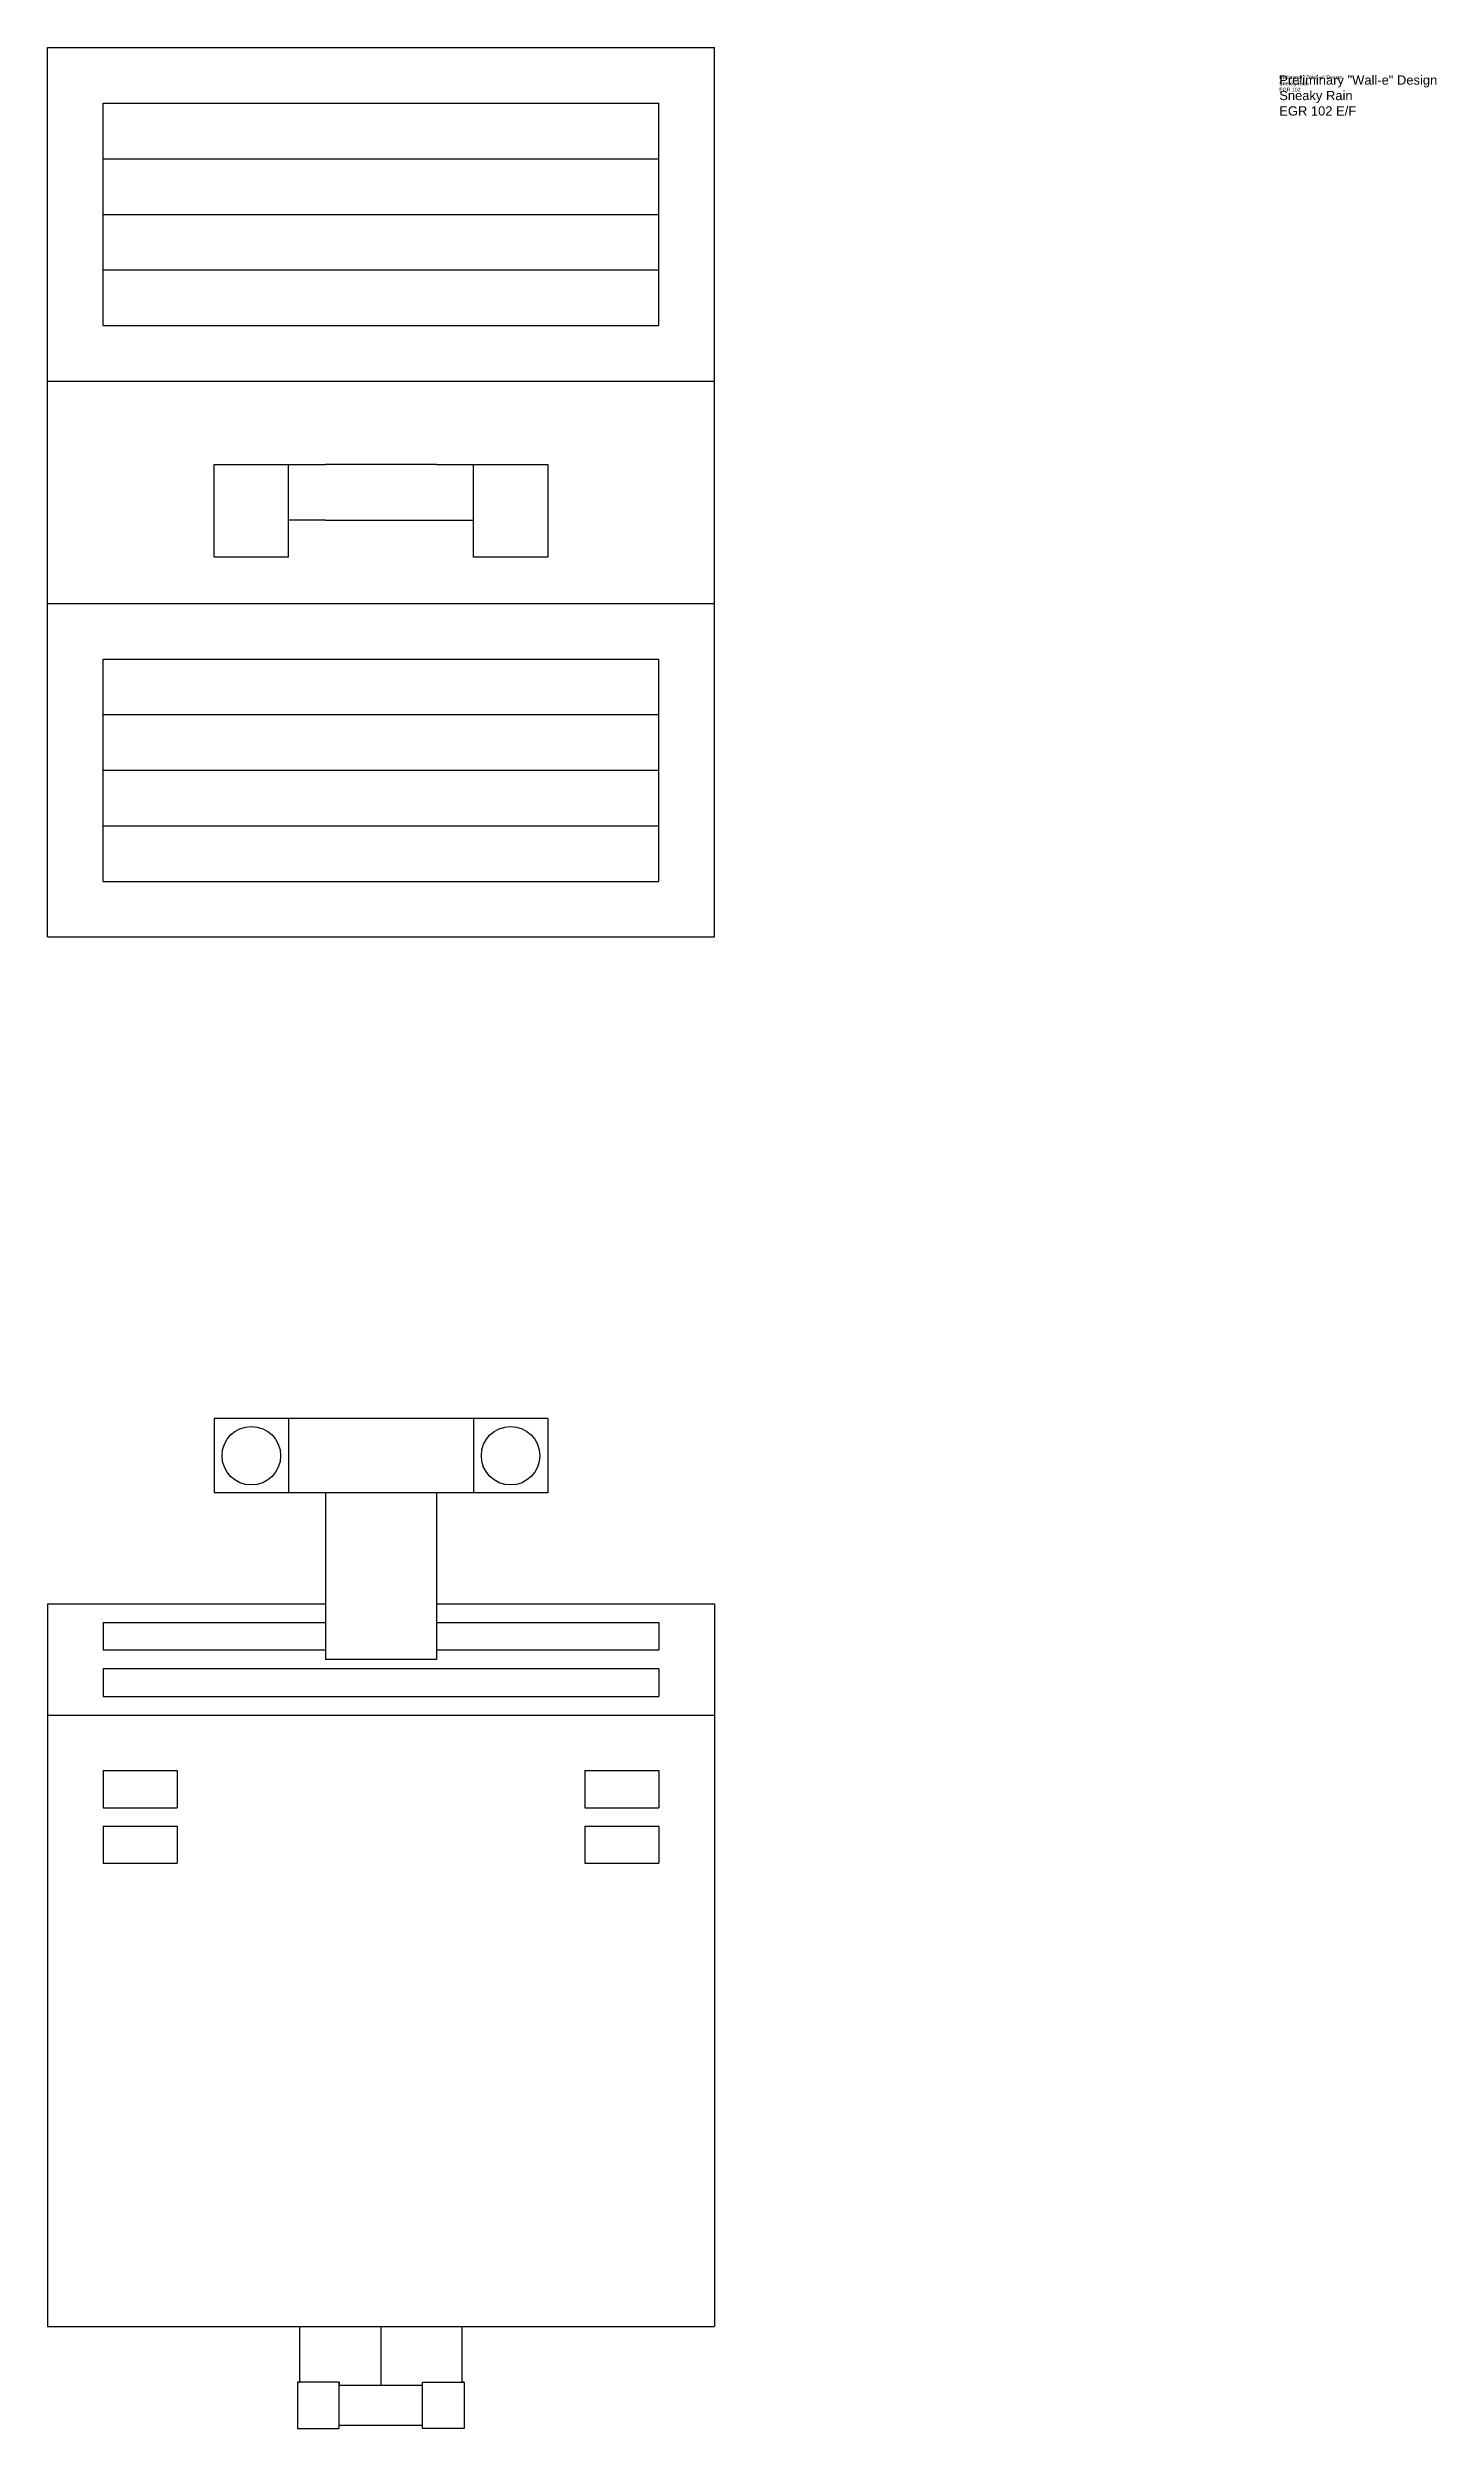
# Model space of a CAD drawing. Header units: inches. Extents: x 8 to 216, y -37 to 92.
# Drawn here: x 8 to 83, y -37 to 91.5 of the extents above; entities that cross this region are included whole.
import ezdxf

# ---------------------------------------------------------------- set-up
doc = ezdxf.new("R2010")
doc.units = ezdxf.units.IN
doc.header["$LTSCALE"] = 8
doc.header["$MEASUREMENT"] = 0
doc.styles.get("Standard").update_dxf_attribs({"font": 'Arial Regular.ttf'})

msp = doc.modelspace()

# ---------------------------------------------------------------- linework, layer by layer
for p, q in [((8, 43.5), (8, 91.5)), ((8, 91.5), (44, 91.5)), ((44, 43.5), (44, 91.5)), ((11, 88.5), (41, 88.5)), ((11, 76.5), (11, 88.5)), ((41, 76.5), (41, 88.5)), ((11, 85.5), (41, 85.5)), ((11, 82.5), (41, 82.5)), ((11, 79.5), (41, 79.5)), ((11, 76.5), (41, 76.5)), ((8, 73.5), (44, 73.5)), ((17, 66), (17, 69)), ((17, 69), (23, 69)), ((18, 69), (23, 69)), ((21, 64), (21, 69)), ((29, 69), (23, 69)), ((29, 69), (32, 69)), ((31, 64), (31, 69)), ((32, 69), (35, 69)), ((35, 69), (35, 66)), ((17, 64), (17, 66)), ((23, 66), (21, 66)), ((23, 66), (29, 66)), ((29, 66), (31, 66)), ((35, 66), (35, 64)), ((21, 64), (17, 64)), ((35, 64), (31, 64)), ((8, 61.5), (44, 61.5)), ((11, 58.5), (41, 58.5)), ((11, 46.5), (11, 58.5)), ((41, 46.5), (41, 58.5)), ((11, 55.5), (41, 55.5)), ((11, 52.5), (41, 52.5)), ((11, 49.5), (41, 49.5)), ((11, 46.5), (41, 46.5)), ((8, 43.5), (44, 43.5)), ((17, 17.5), (17, 13.5)), ((35, 17.5), (17, 17.5)), ((21, 17.5), (21, 13.5)), ((31, 17.5), (31, 13.5)), ((35, 17.5), (35, 13.5)), ((35, 13.5), (17, 13.5)), ((23, 13.5), (23, 4.5)), ((29, 13.5), (29, 4.5)), ((8, 7.5), (23, 7.5)), ((8, 7.5), (8, -31.5)), ((11, 6.5), (11, 5)), ((11, 6.5), (23, 6.5)), ((29, 7.5), (44, 7.5)), ((29, 6.5), (41, 6.5)), ((41, 6.5), (41, 5)), ((44, 7.5), (44, -31.5)), ((23, 5), (11, 5)), ((41, 4), (11, 4)), ((11, 4), (11, 2.5)), ((29, 4.5), (23, 4.5)), ((41, 5), (29, 5)), ((41, 4), (41, 2.5)), ((8, 1.5), (44, 1.5)), ((11, 2.5), (41, 2.5)), ((11, -1.5), (15, -1.5)), ((11, -1.5), (11, -3.5)), ((15, -1.5), (15, -3.5)), ((37, -1.5), (37, -3.5)), ((37, -1.5), (41, -1.5)), ((41, -1.5), (41, -3.5)), ((11, -3.5), (15, -3.5)), ((37, -3.5), (41, -3.5)), ((11, -4.5), (15, -4.5)), ((11, -4.5), (11, -6.5)), ((15, -4.5), (15, -6.5)), ((37, -4.5), (41, -4.5)), ((37, -4.5), (37, -6.5)), ((41, -4.5), (41, -6.5)), ((11, -6.5), (15, -6.5)), ((37, -6.5), (41, -6.5)), ((8, -31.5), (44, -31.5)), ((8, -31.5), (26, -31.5)), ((21.62, -34.5), (21.62, -31.5)), ((26, -31.5), (26, -34.67)), ((30.38, -34.5), (30.38, -31.5)), ((21.5, -34.5), (21.5, -37)), ((23.75, -34.5), (21.5, -34.5)), ((21.5, -34.5), (21.62, -34.5)), ((23.75, -37), (23.75, -34.5)), ((23.75, -34.5), (23.75, -34.67)), ((23.75, -34.67), (28.25, -34.67)), ((28.25, -34.5), (30.5, -34.5)), ((28.25, -37), (28.25, -34.5)), ((30.5, -34.5), (30.38, -34.5)), ((30.5, -34.5), (30.5, -34.5)), ((30.5, -34.5), (30.5, -37)), ((21.5, -37), (23.75, -37)), ((23.75, -37), (23.75, -36.83)), ((23.75, -36.83), (28.25, -36.83)), ((30.5, -37), (28.25, -37))]:
    msp.add_line(p, q)
for centre in [(19, 15.5), (33, 15.5)]:
    msp.add_circle(centre, 1.58)

# ---------------------------------------------------------------- texts
at = {"ltscale": 100, "insert": (74.5, 90), "char_height": 0.2, "attachment_point": 1}
msp.add_mtext_dynamic_manual_height_columns('Preliminary "Wall-e" Design\\PSneaky Rain\\PEGR 102', width=85, gutter_width=1, heights=[30.5], dxfattribs=at)
msp.add_mtext_dynamic_manual_height_columns('Preliminary "Wall-e" Design\\PSneaky Rain\\PEGR 102', width=85, gutter_width=1, heights=[30.5], dxfattribs=at)
msp.add_mtext_dynamic_manual_height_columns('Preliminary "Wall-e" Design\\PSneaky Rain\\PEGR 102', width=85, gutter_width=1, heights=[30.5], dxfattribs=at)
at = {"ltscale": 100, "insert": (74.5, 90), "char_height": 0.5, "width": 85, "attachment_point": 1}
msp.add_mtext('Preliminary "Wall-e" Design\\PSneaky Rain\\PEGR 102 E/F', dxfattribs=at)

doc.saveas('drawing.dxf')
